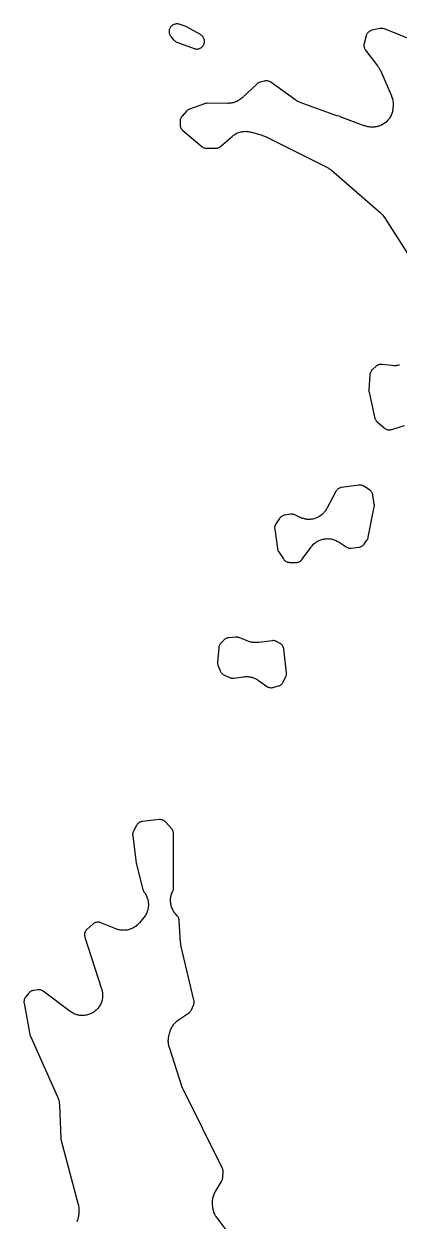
# Model space of a CAD drawing. Header units: millimetres. Extents: x 0 to 194, y 0 to 300.
# Drawn here: x 36.04 to 50.65, y 159.71 to 206.38 of the extents above; entities that cross this region are included whole.
import ezdxf

# ---------------------------------------------------------------- set-up
doc = ezdxf.new("R2010")
doc.units = ezdxf.units.MM
doc.layers.add('CUT', color=7, linetype='CONTINUOUS')

msp = doc.modelspace()

# ---------------------------------------------------------------- linework, layer by layer
at = {"layer": 'CUT'}
for points in [[(41.692, 206.0836), (41.6931, 206.0541), (41.6971, 206.0248), (41.7039, 205.996), (41.7135, 205.9681), (41.7259, 205.9412), (41.7408, 205.9157), (41.7581, 205.8917), (41.8623, 205.7622), (41.8838, 205.7381), (41.9079, 205.7165), (41.9341, 205.6976), (41.9622, 205.6817), (41.9918, 205.6688), (42.6653, 205.4192), (42.6938, 205.4102), (42.723, 205.4041), (42.7528, 205.4009), (42.7827, 205.4007), (42.8124, 205.4035), (42.8418, 205.4093), (42.8704, 205.4179), (42.898, 205.4293), (42.9243, 205.4435), (42.9492, 205.4602), (42.9722, 205.4792), (42.9932, 205.5005), (43.012, 205.5237), (43.0284, 205.5488), (43.0422, 205.5753), (43.0533, 205.603), (43.0616, 205.6317), (43.067, 205.6611), (43.0694, 205.6909), (43.0688, 205.7208), (43.0653, 205.7505), (43.0589, 205.7797), (43.0496, 205.8081), (43.0374, 205.8355), (43.0227, 205.8614), (43.0054, 205.8858), (42.9858, 205.9084), (42.964, 205.9289), (42.9403, 205.9471), (42.9149, 205.9629), (42.3644, 206.2678), (42.3389, 206.2804), (42.3123, 206.2905), (42.0852, 206.3648), (42.0567, 206.3726), (42.0276, 206.3775), (41.9981, 206.3796), (41.9685, 206.3787), (41.9392, 206.375), (41.9104, 206.3683), (41.8823, 206.3589), (41.8554, 206.3467), (41.8297, 206.332), (41.8057, 206.3148), (41.7834, 206.2953), (41.7632, 206.2737), (41.7452, 206.2503), (41.7296, 206.2251), (41.7166, 206.1986), (41.7062, 206.1709), (41.6986, 206.1423), (41.6939, 206.1132)], [(46.272, 185.4118), (46.2989, 185.4015), (46.3266, 185.3939), (46.3549, 185.3889), (46.3836, 185.3866), (46.6166, 185.3795), (46.6455, 185.38), (46.6743, 185.3833), (46.7026, 185.3893), (46.7302, 185.3981), (46.7568, 185.4094), (46.7822, 185.4233), (46.8061, 185.4396), (46.8283, 185.4581), (46.8487, 185.4786), (46.867, 185.501), (47.2244, 185.9844), (47.2375, 186.0013), (47.2646, 186.0345), (47.2932, 186.0664), (47.3158, 186.0892), (47.3473, 186.1182), (47.3719, 186.1388), (47.406, 186.1646), (47.4325, 186.1828), (47.4689, 186.2053), (47.497, 186.2208), (47.5354, 186.2398), (47.5648, 186.2526), (47.6049, 186.2678), (47.6354, 186.2777), (47.6767, 186.2891), (47.708, 186.2961), (47.7502, 186.3034), (47.782, 186.3074), (47.8247, 186.3107), (47.8568, 186.3116), (47.8996, 186.3109), (47.9317, 186.3088), (47.9742, 186.3039), (48.0059, 186.2988), (48.0478, 186.2899), (48.0788, 186.2818), (48.1197, 186.269), (48.1498, 186.2579), (48.1893, 186.2413), (48.2182, 186.2274), (48.2559, 186.2071), (48.2926, 186.185), (48.3107, 186.1735), (48.5828, 185.9916), (48.6088, 185.976), (48.6363, 185.9632), (48.665, 185.9531), (48.6945, 185.9461), (48.7246, 185.942), (48.7549, 185.941), (48.7852, 185.9431), (49.0824, 185.9787), (49.1127, 185.9839), (49.1422, 185.9921), (49.1707, 186.0034), (49.198, 186.0175), (49.2236, 186.0343), (49.2475, 186.0536), (49.2692, 186.0752), (49.2886, 186.099), (49.3984, 186.2485), (49.4164, 186.2762), (49.4314, 186.3056), (49.4429, 186.3365), (49.451, 186.3685), (49.6823, 187.551), (49.6869, 187.5846), (49.6877, 187.6186), (49.6846, 187.6524), (49.632, 188.009), (49.6263, 188.0377), (49.6178, 188.0658), (49.6067, 188.0928), (49.593, 188.1187), (49.5768, 188.1431), (49.5583, 188.1658), (49.5377, 188.1866), (49.5151, 188.2053), (49.4909, 188.2217), (49.2725, 188.3542), (49.2469, 188.3681), (49.2201, 188.3794), (49.1923, 188.3881), (49.1638, 188.394), (49.1349, 188.3972), (49.1058, 188.3975), (49.0768, 188.3951), (48.4081, 188.305), (48.3801, 188.2998), (48.3526, 188.292), (48.326, 188.2817), (48.3006, 188.2688), (48.2764, 188.2536), (48.2538, 188.2362), (48.233, 188.2167), (48.2141, 188.1953), (48.1974, 188.1722), (48.1829, 188.1477), (47.8361, 187.4906), (47.8257, 187.4719), (47.8039, 187.4351), (47.7805, 187.3993), (47.7616, 187.3734), (47.7349, 187.34), (47.7136, 187.316), (47.6838, 187.2853), (47.6604, 187.2634), (47.6278, 187.2357), (47.6025, 187.2161), (47.5674, 187.1916), (47.5403, 187.1745), (47.503, 187.1535), (47.4744, 187.139), (47.4353, 187.1216), (47.4055, 187.11), (47.3649, 187.0963), (47.3341, 187.0876), (47.2924, 187.0779), (47.2609, 187.0721), (47.2185, 187.0664), (47.1866, 187.0636), (47.1438, 187.0619), (47.1118, 187.0622), (47.0691, 187.0646), (47.0372, 187.0679), (46.9949, 187.0744), (46.9635, 187.0807), (46.922, 187.0911), (46.8913, 187.1004), (46.851, 187.1148), (46.8115, 187.131), (46.7919, 187.1396), (46.5851, 187.2361), (46.558, 187.2472), (46.5299, 187.2555), (46.5011, 187.2612), (46.472, 187.2639), (46.4427, 187.2638), (46.4135, 187.2609), (46.1955, 187.228), (46.1682, 187.2226), (46.1415, 187.2147), (46.1157, 187.2043), (46.0909, 187.1916), (46.0674, 187.1766), (46.0455, 187.1596), (46.0251, 187.1405), (46.0067, 187.1197), (45.9902, 187.0973), (45.8521, 186.8891), (45.8363, 186.8624), (45.8233, 186.8342), (45.8134, 186.8048), (45.8065, 186.7745), (45.8028, 186.7438), (45.8022, 186.7127), (45.8049, 186.6818), (45.9098, 185.9281), (45.9146, 185.902), (45.9217, 185.8764), (45.931, 185.8516), (45.9426, 185.8276), (45.9561, 185.8048), (46.142, 185.5218), (46.1589, 185.4985), (46.178, 185.477), (46.199, 185.4574), (46.2219, 185.4399), (46.2463, 185.4247)], [(44.2113, 180.8726), (44.5838, 180.9256), (44.605, 180.9281), (44.6475, 180.9321), (44.6902, 180.9341), (44.7222, 180.9341), (44.7649, 180.932), (44.7968, 180.9289), (44.839, 180.9228), (44.8705, 180.9167), (44.912, 180.9066), (44.9427, 180.8976), (44.9831, 180.8836), (45.0128, 180.8717), (45.0516, 180.8539), (45.0801, 180.8393), (45.1171, 180.8179), (45.153, 180.7948), (45.1707, 180.7828), (45.4883, 180.5567), (45.5132, 180.5408), (45.5395, 180.5274), (45.5671, 180.5167), (45.5955, 180.5087), (45.6246, 180.5035), (45.6541, 180.5012), (45.6836, 180.5019), (45.713, 180.5054), (45.7418, 180.5119), (45.9453, 180.5678), (45.9745, 180.5775), (46.0025, 180.59), (46.029, 180.6054), (46.0539, 180.6234), (46.0768, 180.6439), (46.0975, 180.6665), (46.1158, 180.6912), (46.1314, 180.7177), (46.2308, 180.9069), (46.2432, 180.9338), (46.253, 180.9618), (46.2599, 180.9906), (46.264, 181.02), (46.2651, 181.0496), (46.2633, 181.0792), (46.1618, 181.9998), (46.1569, 182.0302), (46.1488, 182.0599), (46.1378, 182.0887), (46.1238, 182.1162), (46.1071, 182.1421), (46.0879, 182.1662), (46.0662, 182.1881), (46.0425, 182.2077), (46.0168, 182.2248), (45.8987, 182.295), (45.8734, 182.3084), (45.847, 182.3193), (45.8196, 182.3277), (45.7916, 182.3335), (45.7631, 182.3365), (45.7345, 182.3368), (45.706, 182.3344), (45.1804, 182.2646), (45.1579, 182.2622), (45.1127, 182.2585), (45.0674, 182.2571), (45.0334, 182.2577), (44.9882, 182.2609), (44.9545, 182.265), (44.9098, 182.2727), (44.8767, 182.2801), (44.833, 182.2922), (44.79, 182.3066), (44.7687, 182.3143), (44.4129, 182.4531), (44.387, 182.4619), (44.3605, 182.4682), (44.3336, 182.4722), (44.3063, 182.4737), (44.2791, 182.4726), (44.0144, 182.4508), (43.9869, 182.4472), (43.9597, 182.4411), (43.9333, 182.4325), (43.9078, 182.4215), (43.8834, 182.4082), (43.8603, 182.3927), (43.8388, 182.3751), (43.819, 182.3556), (43.7036, 182.2311), (43.6852, 182.2092), (43.669, 182.1856), (43.6551, 182.1606), (43.6436, 182.1344), (43.6346, 182.1072), (43.6283, 182.0793), (43.6247, 182.051), (43.58, 181.4868), (43.5791, 181.4591), (43.5807, 181.4313), (43.585, 181.4039), (43.5917, 181.3769), (43.6009, 181.3507), (43.6776, 181.161), (43.6909, 181.1325), (43.7071, 181.1055), (43.726, 181.0804), (43.7475, 181.0575), (43.7712, 181.0368), (43.797, 181.0188), (43.8245, 181.0036), (44.0378, 180.8999), (44.0651, 180.8882), (44.0934, 180.8793), (44.1225, 180.8733), (44.152, 180.8701), (44.1817, 180.8699)]]:
    msp.add_lwpolyline(points, close=True, dxfattribs=at)
for points in [[(52.522, 205.2002), (50.0856, 206.1855), (50.0574, 206.1953), (50.0285, 206.2022), (49.9989, 206.2063), (49.9692, 206.2073), (49.9394, 206.2055), (49.91, 206.2007), (49.5902, 206.1319), (49.561, 206.1241), (49.5327, 206.1133), (49.5057, 206.0998), (49.4801, 206.0836), (49.4564, 206.0649), (49.4346, 206.0439), (49.415, 206.0209), (49.3979, 205.9959), (49.3833, 205.9694), (49.3715, 205.9416), (49.3626, 205.9127), (49.2877, 205.6186), (49.2817, 205.5891), (49.2787, 205.5591), (49.2788, 205.529), (49.2819, 205.4991), (49.2879, 205.4696), (49.2969, 205.4408), (49.3087, 205.4131), (49.3232, 205.3868), (49.3403, 205.362), (49.8116, 204.7475), (49.8277, 204.7251), (49.8584, 204.6795), (49.8863, 204.6321), (49.9113, 204.5831), (49.923, 204.5582), (50.35, 203.5744), (50.3582, 203.5542), (50.3735, 203.5134), (50.3869, 203.472), (50.3955, 203.4404), (50.4048, 203.3979), (50.4102, 203.3657), (50.4154, 203.3224), (50.4177, 203.2899), (50.4186, 203.2463), (50.4175, 203.2028), (50.4164, 203.181), (50.4101, 203.0968), (50.4079, 203.0753), (50.4026, 203.0323), (50.3952, 202.9897), (50.3882, 202.958), (50.3767, 202.9162), (50.3667, 202.8854), (50.3513, 202.845), (50.3383, 202.8152), (50.3191, 202.7765), (50.3033, 202.7481), (50.2804, 202.7114), (50.262, 202.6847), (50.2357, 202.6503), (50.2148, 202.6255), (50.1853, 202.5938), (50.1622, 202.5711), (50.1298, 202.5424), (50.1045, 202.522), (50.0695, 202.4965), (50.0424, 202.4787), (50.0051, 202.4567), (49.9765, 202.4416), (49.9372, 202.4233), (49.9072, 202.411), (49.8664, 202.3965), (49.8354, 202.3872), (49.7934, 202.3767), (49.7616, 202.3703), (49.7187, 202.3639), (49.6865, 202.3607), (49.6432, 202.3585), (49.6, 202.3583), (49.5783, 202.3587), (49.5518, 202.3599), (49.529, 202.3615), (49.4836, 202.3658), (49.4385, 202.3724), (49.4049, 202.3791), (49.3607, 202.3903), (49.317, 202.4037), (49.2954, 202.4109), (48.5615, 202.6778), (48.36, 202.7633), (48.3369, 202.772), (48.3132, 202.7788), (48.2252, 202.8), (46.799, 203.3186), (46.7799, 203.326), (46.7421, 203.3417), (46.7051, 203.3592), (46.6779, 203.3735), (46.6426, 203.3942), (46.6083, 203.4165), (46.5914, 203.428), (45.6491, 204.1032), (45.6247, 204.1189), (45.5989, 204.1323), (45.5719, 204.143), (45.544, 204.1511), (45.5155, 204.1565), (45.4865, 204.1591), (45.4575, 204.1588), (45.4286, 204.1558), (45.4001, 204.15), (45.2345, 204.1076), (45.2057, 204.0987), (45.178, 204.0869), (45.1515, 204.0724), (45.1267, 204.0554), (45.1037, 204.0359), (44.5345, 203.5025), (44.5186, 203.4883), (44.4861, 203.4606), (44.4523, 203.4345), (44.4261, 203.4162), (44.3899, 203.3934), (44.3621, 203.3776), (44.324, 203.3583), (44.2948, 203.3453), (44.255, 203.3297), (44.2247, 203.3195), (44.1836, 203.3078), (44.1525, 203.3004), (44.1105, 203.2927), (44.0788, 203.2883), (44.0363, 203.2846), (43.9936, 203.2828), (43.9722, 203.2825), (43.1728, 203.2879), (43.1462, 203.2869), (43.1199, 203.2835), (43.094, 203.2779), (43.0686, 203.27), (42.4872, 203.0595), (42.4602, 203.0483), (42.4345, 203.0344), (42.4102, 203.0181), (42.3876, 202.9995), (42.3669, 202.9788), (42.1947, 202.7886), (42.1749, 202.7643), (42.1577, 202.7379), (42.1433, 202.71), (42.132, 202.6806), (42.1238, 202.6503), (42.1188, 202.6192), (42.1171, 202.5878), (42.1169, 202.4599), (42.1182, 202.431), (42.1223, 202.4024), (42.1291, 202.3743), (42.1387, 202.347), (42.1507, 202.3208), (42.1653, 202.2958), (42.1822, 202.2724), (42.2013, 202.2507), (42.2223, 202.2309), (42.9609, 201.6019), (42.9853, 201.5832), (43.0114, 201.567), (43.0391, 201.5537), (43.0681, 201.5432), (43.0979, 201.5358), (43.1283, 201.5315), (43.159, 201.5303), (43.5058, 201.5345), (43.5357, 201.5363), (43.5654, 201.5412), (43.5943, 201.549), (43.6224, 201.5596), (43.6492, 201.573), (43.6746, 201.589), (43.6983, 201.6074), (44.147, 201.9951), (44.1643, 202.0093), (44.1994, 202.0367), (44.2359, 202.0624), (44.2642, 202.0803), (44.3031, 202.1022), (44.333, 202.1172), (44.3738, 202.1352), (44.4051, 202.1471), (44.4475, 202.161), (44.4798, 202.1698), (44.5234, 202.1794), (44.5564, 202.1849), (44.6007, 202.1901), (44.6341, 202.1924), (44.6787, 202.1931), (44.7121, 202.1921), (44.7566, 202.1884), (44.7898, 202.1841), (44.8337, 202.176), (44.8772, 202.1658), (44.8988, 202.1602), (45.3121, 202.0413), (45.3319, 202.0351), (45.3711, 202.0218), (45.4097, 202.0067), (45.4476, 201.9899), (45.4664, 201.981), (47.8364, 200.7935), (47.853, 200.7847), (47.8859, 200.7664), (47.918, 200.7468), (47.9414, 200.7311), (47.9718, 200.7089), (48.0012, 200.6854), (48.0157, 200.6734), (49.9163, 199.0216), (49.9323, 199.007), (49.9635, 198.9771), (49.9933, 198.9457), (50.0145, 198.9211), (50.0411, 198.887), (50.0661, 198.8516), (50.0781, 198.8337), (51.2731, 196.9554)], [(50.671, 193.0782), (50.6386, 193.0706), (50.5948, 193.0627), (50.5617, 193.0583), (50.5173, 193.0547), (50.484, 193.0536), (50.4395, 193.0544), (50.3951, 193.0574), (50.3729, 193.0594), (49.99, 193.1043), (49.959, 193.1063), (49.9278, 193.1051), (49.897, 193.1007), (49.8668, 193.093), (49.8375, 193.0823), (49.8095, 193.0686), (49.7831, 193.0521), (49.7585, 193.0329), (49.6153, 192.9087), (49.5938, 192.8881), (49.5745, 192.8655), (49.5575, 192.8411), (49.543, 192.8151), (49.5312, 192.7878), (49.5221, 192.7595), (49.5158, 192.7304), (49.5125, 192.7009), (49.475, 192.1032), (49.4746, 192.0758), (49.4766, 192.0485), (49.4811, 192.0215), (49.6911, 191.0432), (49.6994, 191.0124), (49.7109, 190.9828), (49.7256, 190.9545), (49.7431, 190.9279), (49.7633, 190.9033), (49.7861, 190.881), (50.071, 190.63), (50.093, 190.6124), (50.1166, 190.5969), (50.1416, 190.5837), (50.1677, 190.5729), (50.1947, 190.5646), (50.2224, 190.5588), (50.2504, 190.5557), (50.2787, 190.5553), (50.3068, 190.5575), (50.3347, 190.5623), (50.3619, 190.5698), (50.8547, 190.7297)], [(44.5354, 158.528), (43.5578, 159.8275), (43.5458, 159.8444), (43.5225, 159.8785), (43.5007, 159.9137), (43.4857, 159.9409), (43.4673, 159.9779), (43.4548, 160.0063), (43.4399, 160.0449), (43.43, 160.0743), (43.4187, 160.1141), (43.4116, 160.1443), (43.404, 160.185), (43.3983, 160.2259), (43.3959, 160.2465), (43.3855, 160.358), (43.3839, 160.3817), (43.382, 160.429), (43.3826, 160.4764), (43.3849, 160.5118), (43.3905, 160.5589), (43.3965, 160.5939), (43.407, 160.6401), (43.4167, 160.6742), (43.432, 160.7191), (43.4452, 160.752), (43.4651, 160.795), (43.4873, 160.8369), (43.4989, 160.8576), (43.7356, 161.2529), (43.7492, 161.2783), (43.7603, 161.3048), (43.7688, 161.3323), (43.7746, 161.3605), (43.7777, 161.3891), (43.7925, 161.6356), (43.7927, 161.6669), (43.7897, 161.6981), (43.7834, 161.7288), (43.7739, 161.7587), (43.7614, 161.7875), (42.2357, 164.8449), (42.2284, 164.8601), (42.2145, 164.8908), (42.2017, 164.9221), (42.1901, 164.9538), (42.1847, 164.9697), (41.7005, 166.4664), (41.6946, 166.4863), (41.6837, 166.5262), (41.6746, 166.5666), (41.6692, 166.5972), (41.6639, 166.6383), (41.6613, 166.6692), (41.6598, 166.7106), (41.6601, 166.7416), (41.6624, 166.7829), (41.6656, 166.8138), (41.6716, 166.8548), (41.6796, 166.8954), (41.6841, 166.9156), (41.7205, 167.065), (41.726, 167.0852), (41.7378, 167.1253), (41.7514, 167.1648), (41.763, 167.1939), (41.7803, 167.232), (41.7945, 167.2599), (41.8153, 167.2962), (41.8321, 167.3227), (41.8561, 167.3569), (41.8752, 167.3817), (41.9023, 167.4136), (41.9237, 167.4365), (41.9536, 167.4657), (41.977, 167.4865), (42.0095, 167.5128), (42.0432, 167.5376), (42.0604, 167.5496), (42.4489, 167.8082), (42.4717, 167.825), (42.4928, 167.8439), (42.5121, 167.8647), (42.5293, 167.8872), (42.5443, 167.9112), (42.557, 167.9366), (42.6398, 168.1237), (42.6499, 168.1497), (42.6575, 168.1764), (42.6626, 168.2037), (42.6651, 168.2314), (42.6651, 168.2591), (42.6625, 168.2868), (42.6574, 168.3141), (42.1632, 170.4048), (42.1592, 170.4234), (42.152, 170.4609), (42.1464, 170.4987), (42.1424, 170.5367), (42.1408, 170.5557), (42.0868, 171.4224), (42.0832, 171.4535), (42.0764, 171.4839), (42.0665, 171.5136), (42.0536, 171.542), (42.0378, 171.569), (42.0192, 171.5941), (41.9313, 171.7012), (41.918, 171.7182), (41.8924, 171.7526), (41.8684, 171.7883), (41.8517, 171.8159), (41.8312, 171.8537), (41.8173, 171.8827), (41.8005, 171.9223), (41.7894, 171.9525), (41.7765, 171.9935), (41.7683, 172.0247), (41.7593, 172.0667), (41.7541, 172.0985), (41.7493, 172.1412), (41.7471, 172.1733), (41.7463, 172.2163), (41.7473, 172.2485), (41.7506, 172.2914), (41.7546, 172.3233), (41.762, 172.3657), (41.7691, 172.3971), (41.7805, 172.4386), (41.7905, 172.4692), (41.8058, 172.5093), (41.8187, 172.5389), (41.837, 172.5758), (41.8481, 172.6012), (41.8569, 172.6276), (41.8632, 172.6547), (41.8669, 172.6822), (41.8681, 172.71), (41.86, 174.8077), (41.8583, 174.8388), (41.8533, 174.8696), (41.8452, 174.8997), (41.834, 174.9288), (41.8199, 174.9566), (41.8029, 174.9827), (41.7833, 175.007), (41.5581, 175.2579), (41.5382, 175.2781), (41.5164, 175.2963), (41.4931, 175.3124), (41.4683, 175.3262), (41.4423, 175.3376), (41.4154, 175.3465), (41.3877, 175.3528), (41.3596, 175.3565), (41.3312, 175.3575), (41.3029, 175.3558), (40.6536, 175.2863), (40.6247, 175.2818), (40.5964, 175.2745), (40.5689, 175.2645), (40.5426, 175.2518), (40.5176, 175.2366), (40.4942, 175.2191), (40.4726, 175.1994), (40.453, 175.1777), (40.4357, 175.1541), (40.4207, 175.129), (40.3045, 174.911), (40.2914, 174.8829), (40.2812, 174.8536), (40.2741, 174.8234), (40.2702, 174.7926), (40.2695, 174.7616), (40.2719, 174.7306), (40.413, 173.6639), (40.4159, 173.6463), (40.4205, 173.6224), (40.4244, 173.6051), (40.6732, 172.6301), (40.6824, 172.6006), (40.6946, 172.5722), (40.7096, 172.5452), (40.7273, 172.5198), (40.7277, 172.5194), (40.7527, 172.4839), (40.7709, 172.4553), (40.793, 172.4162), (40.8082, 172.3862), (40.8263, 172.3451), (40.8383, 172.3137), (40.8523, 172.271), (40.8612, 172.2385), (40.8708, 172.1947), (40.8764, 172.1615), (40.8816, 172.1169), (40.8838, 172.0833), (40.8846, 172.0384), (40.8835, 172.0048), (40.8797, 171.96), (40.8752, 171.9267), (40.8671, 171.8825), (40.8593, 171.8498), (40.8468, 171.8067), (40.8358, 171.7749), (40.819, 171.7332), (40.8049, 171.7027), (40.784, 171.6629), (40.767, 171.6339), (40.7422, 171.5964), (40.7157, 171.5602), (40.702, 171.5424), (40.5368, 171.3392), (40.5225, 171.3225), (40.4931, 171.2897), (40.4622, 171.2584), (40.4379, 171.2362), (40.404, 171.2081), (40.3776, 171.1883), (40.3412, 171.1636), (40.313, 171.1465), (40.2743, 171.1255), (40.2446, 171.1112), (40.204, 171.0941), (40.1731, 171.0828), (40.131, 171.0698), (40.0991, 171.0615), (40.056, 171.0526), (40.0234, 171.0476), (39.9797, 171.0429), (39.9468, 171.0411), (39.9028, 171.0407), (39.8698, 171.0421), (39.826, 171.0461), (39.7933, 171.0506), (39.7501, 171.0589), (39.7181, 171.0666), (39.6758, 171.079), (39.6343, 171.0935), (39.6137, 171.1012), (39.031, 171.3364), (39.0026, 171.3463), (38.9733, 171.3533), (38.9435, 171.3572), (38.9134, 171.3582), (38.8834, 171.3562), (38.8538, 171.3512), (38.8248, 171.3432), (38.7967, 171.3323), (38.7699, 171.3188), (38.7445, 171.3025), (38.721, 171.2839), (38.4973, 171.0879), (38.4764, 171.0676), (38.4575, 171.0455), (38.4409, 171.0216), (38.4267, 170.9963), (38.4149, 170.9696), (38.4059, 170.942), (38.3995, 170.9136), (38.3959, 170.8848), (38.3951, 170.8557), (38.3972, 170.8267), (38.402, 170.798), (38.4096, 170.7699), (39.0604, 168.7589), (39.0666, 168.738), (39.078, 168.6958), (39.0874, 168.6531), (39.0928, 168.6209), (39.098, 168.5775), (39.1003, 168.5448), (39.1012, 168.5012), (39.1003, 168.4685), (39.097, 168.4249), (39.093, 168.3924), (39.0855, 168.3494), (39.0783, 168.3175), (39.0666, 168.2754), (39.0564, 168.2443), (39.0407, 168.2035), (39.0275, 168.1736), (39.008, 168.1345), (38.9919, 168.106), (38.9687, 168.069), (38.9499, 168.0422), (38.9232, 168.0076), (38.9019, 167.9827), (38.872, 167.9509), (38.8484, 167.9282), (38.8155, 167.8995), (38.7899, 167.8792), (38.7543, 167.8537), (38.7268, 167.836), (38.689, 167.8142), (38.6599, 167.7992), (38.6201, 167.7811), (38.5897, 167.769), (38.5484, 167.7549), (38.517, 167.7458), (38.4744, 167.7357), (38.4423, 167.7298), (38.399, 167.7239), (38.3664, 167.721), (38.3227, 167.7193), (38.29, 167.7197), (38.2464, 167.7223), (38.2139, 167.7258), (38.1707, 167.7326), (38.1387, 167.7392), (38.0964, 167.7501), (38.0651, 167.7599), (38.0241, 167.7749), (37.9939, 167.7876), (37.9546, 167.8065), (37.9258, 167.822), (37.8884, 167.8447), (37.8522, 167.8691), (37.8344, 167.8817), (36.7867, 168.6645), (36.7625, 168.6808), (36.7369, 168.6947), (36.7101, 168.706), (36.6822, 168.7146), (36.6537, 168.7205), (36.6248, 168.7237), (36.5956, 168.724), (36.5666, 168.7214), (36.4172, 168.701), (36.3896, 168.696), (36.3626, 168.6883), (36.3365, 168.6782), (36.3114, 168.6657), (36.2876, 168.6509), (36.2653, 168.634), (36.2446, 168.615), (36.2258, 168.5942), (36.1054, 168.4475), (36.0881, 168.4243), (36.0732, 168.3995), (36.0607, 168.3734), (36.0508, 168.3463), (36.0435, 168.3183), (36.039, 168.2897), (36.0373, 168.2609), (36.0383, 168.232), (36.0421, 168.2033), (36.2656, 166.9778), (36.2742, 166.9428), (36.2869, 166.909), (37.3463, 164.5445), (37.3546, 164.5247), (37.3702, 164.485), (37.3839, 164.4445), (37.3927, 164.4137), (37.4025, 164.3721), (37.4083, 164.3406), (37.4141, 164.2982), (37.4179, 164.2557), (37.4193, 164.2343), (37.4736, 162.9126), (37.4767, 162.8797), (37.4835, 162.8474), (38.1501, 160.3572), (38.1559, 160.3329), (38.1661, 160.2841), (38.1735, 160.2348), (38.1771, 160.1977), (38.1791, 160.1478), (38.1783, 160.098), (38.1772, 160.0731), (38.1697, 159.9674), (38.1676, 159.9454), (38.1623, 159.9015), (38.1548, 159.8579), (38.1476, 159.8256), (38.1359, 159.783), (38.1256, 159.7515), (38.1098, 159.7103), (38.0964, 159.68)]]:
    msp.add_lwpolyline(points, dxfattribs=at)

doc.saveas('drawing.dxf')
